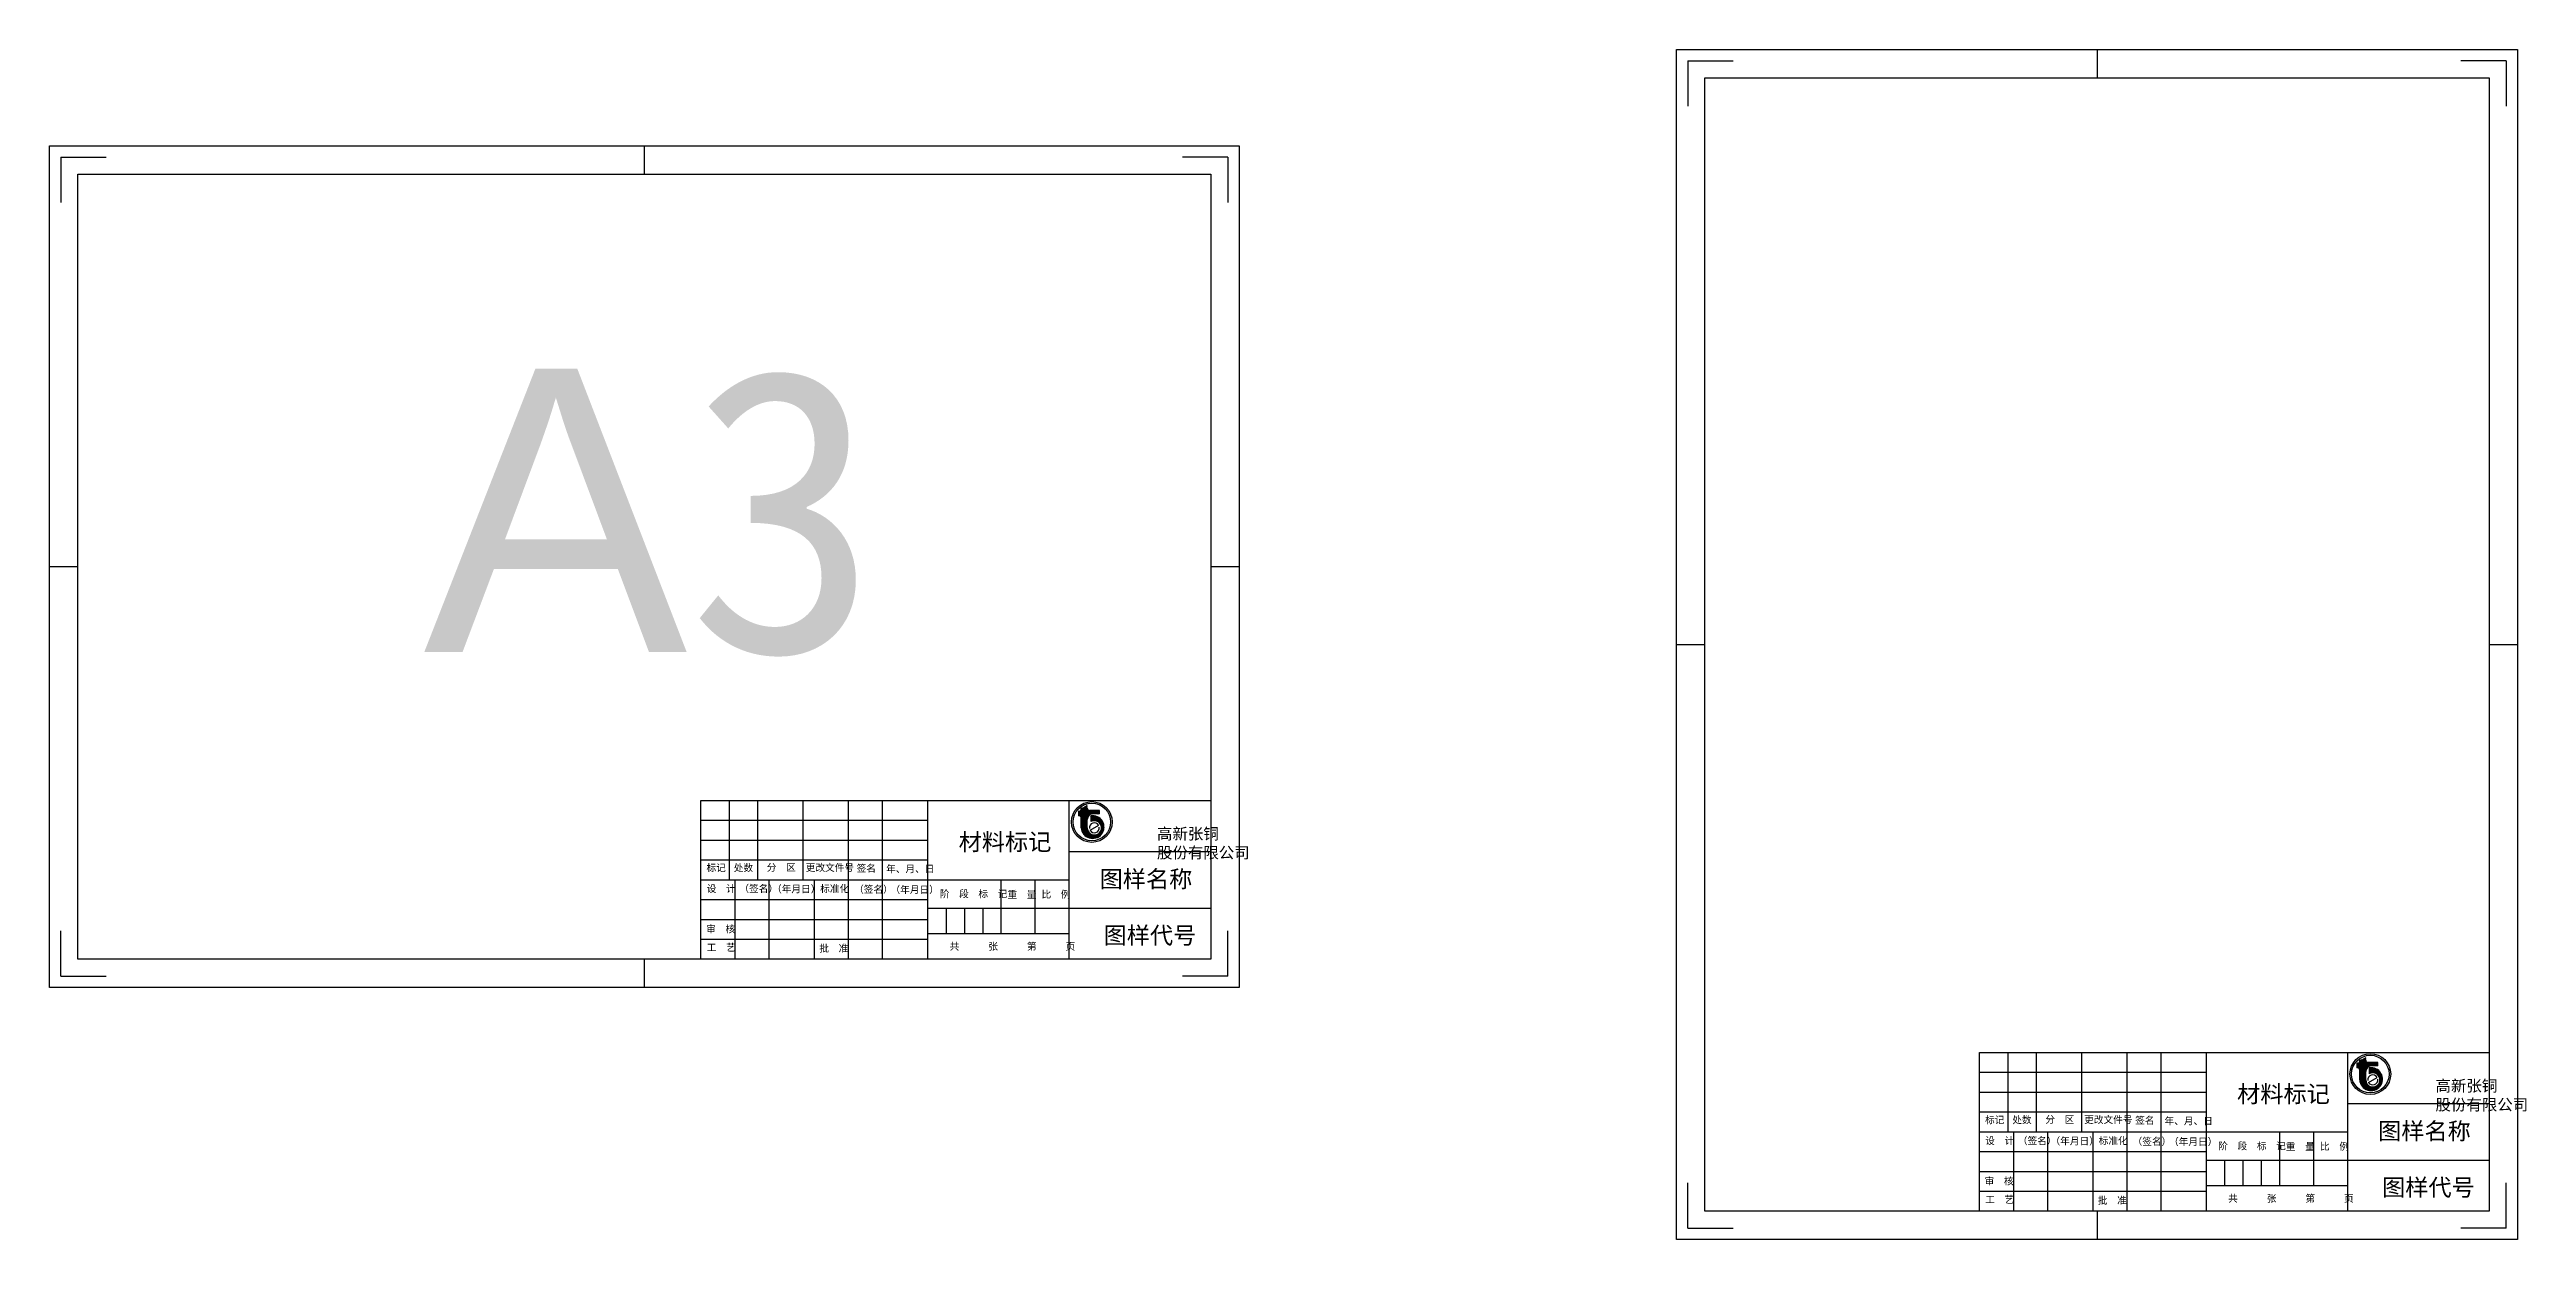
# Model space of a CAD drawing. Header units: metres. Extents: x 4510 to 5390, y 1657 to 2744.
# Drawn here: x 4510 to 5385, y 2324 to 2744 of the extents above; entities that cross this region are included whole.
import ezdxf

# ---------------------------------------------------------------- set-up
doc = ezdxf.new("R2010")
doc.units = ezdxf.units.M
for name, color, linetype in [('总内框线', 7, 'Continuous'), ('总外框线', 7, 'Continuous'), ('标注层', 3, 'Continuous'), ('虚线层', 4, 'Continuous')]:
    doc.layers.add(name, color=color, linetype=linetype)

msp = doc.modelspace()

# ---------------------------------------------------------------- hatches: boundary and pattern name
at = {"layer": '虚线层'}
h = msp.add_hatch(dxfattribs=at)
h.set_pattern_fill('SOLID')
h.paths.add_polyline_path([(4873.65, 2473.28), (4873.85, 2473.28), (4873.98, 2473.27), (4874.1, 2473.24), (4874.22, 2473.19), (4874.32, 2473.13), (4874.42, 2473.05), (4874.5, 2472.95), (4874.57, 2472.84), (4874.62, 2472.73), (4874.65, 2472.6), (4874.66, 2472.48), (4874.66, 2469.04), (4874.75, 2468.41), (4874.94, 2467.79), (4875.23, 2467.22), (4875.61, 2466.69), (4876.07, 2466.24), (4876.59, 2465.86), (4877.17, 2465.57), (4877.78, 2465.38), (4878.42, 2465.29), (4879.07, 2465.3), (4879.7, 2465.42), (4880.31, 2465.63), (4880.88, 2465.94), (4881.39, 2466.33), (4881.83, 2466.81), (4882.18, 2467.34), (4882.45, 2467.93), (4882.63, 2468.55), (4882.7, 2469.19), (4882.66, 2469.83), (4882.53, 2470.46), (4882.3, 2471.06), (4881.97, 2471.62), (4881.56, 2472.12), (4881.07, 2472.54), (4880.53, 2472.88), (4879.93, 2473.13), (4879.31, 2473.29), (4878.66, 2473.34), (4878.02, 2473.28), (4878.02, 2471.22), (4878.39, 2471.4), (4878.79, 2471.51), (4879.2, 2471.56), (4879.61, 2471.54), (4880.01, 2471.45), (4880.39, 2471.3), (4880.75, 2471.09), (4881.06, 2470.82), (4881.33, 2470.51), (4881.54, 2470.16), (4881.69, 2469.77), (4881.78, 2469.37), (4881.8, 2468.96), (4881.75, 2468.55), (4881.64, 2468.16), (4881.46, 2467.79), (4881.23, 2467.45), (4880.94, 2467.15), (4880.61, 2466.91), (4880.24, 2466.72), (4879.85, 2466.59), (4879.44, 2466.53), (4879.03, 2466.54), (4878.63, 2466.61), (4878.24, 2466.75), (4877.88, 2466.95), (4877.56, 2467.21), (4877.28, 2467.51), (4877.06, 2467.86), (4876.9, 2468.24), (4876.8, 2468.63), (4876.76, 2469.04), (4876.76, 2471.97), (4876.8, 2472.37), (4876.92, 2472.74), (4877.1, 2473.09), (4877.35, 2473.4), (4877.66, 2473.65), (4878.01, 2473.83), (4878.38, 2473.95), (4878.78, 2473.99), (4881.07, 2473.99), (4881.07, 2475.2), (4877.57, 2475.2), (4877.44, 2475.21), (4877.32, 2475.23), (4877.2, 2475.28), (4877.1, 2475.35), (4877, 2475.43), (4876.92, 2475.53), (4876.85, 2475.63), (4876.8, 2475.75), (4876.77, 2475.87), (4876.76, 2476), (4876.76, 2477.01), (4875.66, 2476.26), (4874.66, 2476), (4874.66, 2475.7), (4874.65, 2475.57), (4874.62, 2475.45), (4874.57, 2475.33), (4874.5, 2475.23), (4874.42, 2475.13), (4874.32, 2475.05), (4874.22, 2474.98), (4874.1, 2474.93), (4873.98, 2474.9), (4873.85, 2474.89), (4873.65, 2474.89)])
h = msp.add_hatch(dxfattribs=at)
h.set_pattern_fill('SOLID')
h.paths.add_polyline_path([(5325.02, 2384.31), (5325.23, 2384.31), (5325.35, 2384.3), (5325.47, 2384.27), (5325.59, 2384.22), (5325.7, 2384.15), (5325.79, 2384.07), (5325.88, 2383.97), (5325.94, 2383.87), (5325.99, 2383.75), (5326.02, 2383.63), (5326.03, 2383.5), (5326.03, 2380.07), (5326.12, 2379.43), (5326.32, 2378.81), (5326.61, 2378.24), (5326.99, 2377.72), (5327.44, 2377.26), (5327.97, 2376.89), (5328.54, 2376.6), (5329.16, 2376.41), (5329.8, 2376.31), (5330.44, 2376.33), (5331.08, 2376.44), (5331.68, 2376.65), (5332.25, 2376.96), (5332.76, 2377.36), (5333.2, 2377.83), (5333.56, 2378.36), (5333.83, 2378.95), (5334, 2379.57), (5334.07, 2380.21), (5334.04, 2380.85), (5333.91, 2381.49), (5333.67, 2382.09), (5333.35, 2382.64), (5332.93, 2383.14), (5332.45, 2383.56), (5331.9, 2383.91), (5331.31, 2384.16), (5330.68, 2384.31), (5330.04, 2384.36), (5329.4, 2384.31), (5329.4, 2382.25), (5329.77, 2382.42), (5330.16, 2382.53), (5330.57, 2382.58), (5330.98, 2382.56), (5331.39, 2382.47), (5331.77, 2382.32), (5332.12, 2382.11), (5332.43, 2381.85), (5332.7, 2381.53), (5332.91, 2381.18), (5333.06, 2380.8), (5333.15, 2380.39), (5333.17, 2379.98), (5333.12, 2379.58), (5333.01, 2379.18), (5332.83, 2378.81), (5332.6, 2378.47), (5332.31, 2378.17), (5331.98, 2377.93), (5331.62, 2377.74), (5331.23, 2377.62), (5330.82, 2377.56), (5330.41, 2377.56), (5330, 2377.64), (5329.62, 2377.77), (5329.26, 2377.97), (5328.94, 2378.23), (5328.66, 2378.53), (5328.44, 2378.88), (5328.27, 2379.26), (5328.17, 2379.66), (5328.14, 2380.07), (5328.14, 2383), (5328.18, 2383.39), (5328.29, 2383.77), (5328.48, 2384.12), (5328.73, 2384.42), (5329.03, 2384.67), (5329.38, 2384.86), (5329.76, 2384.97), (5330.15, 2385.01), (5332.44, 2385.01), (5332.44, 2386.22), (5328.94, 2386.22), (5328.82, 2386.23), (5328.7, 2386.26), (5328.58, 2386.31), (5328.47, 2386.37), (5328.37, 2386.45), (5328.29, 2386.55), (5328.23, 2386.66), (5328.18, 2386.77), (5328.15, 2386.9), (5328.14, 2387.02), (5328.14, 2388.03), (5327.03, 2387.29), (5326.03, 2387.02), (5326.03, 2386.72), (5326.02, 2386.59), (5325.99, 2386.47), (5325.94, 2386.36), (5325.88, 2386.25), (5325.79, 2386.15), (5325.7, 2386.07), (5325.59, 2386), (5325.47, 2385.96), (5325.35, 2385.93), (5325.23, 2385.92), (5325.02, 2385.92)])

# ---------------------------------------------------------------- linework, layer by layer
for p, q in [((4864.41, 2699.72), (4920.41, 2699.72)), ((4920.41, 2699.72), (4920.41, 2519.72)), ((4740.41, 2478.72), (4920.41, 2478.72)), ((4740.41, 2422.72), (4740.41, 2478.72)), ((4750.41, 2478.72), (4750.41, 2450.72)), ((4760.41, 2478.72), (4760.41, 2450.72)), ((4776.41, 2478.72), (4776.41, 2450.72)), ((4792.41, 2478.72), (4792.41, 2450.72)), ((4804.41, 2478.72), (4804.41, 2422.72)), ((4820.41, 2478.72), (4820.41, 2422.72)), ((4870.41, 2422.72), (4870.41, 2478.72)), ((4920.41, 2478.72), (4920.41, 2422.72)), ((4740.41, 2471.72), (4820.41, 2471.72)), ((4740.41, 2464.72), (4820.41, 2464.72)), ((4740.41, 2457.72), (4820.41, 2457.72)), ((4870.41, 2460.72), (4920.41, 2460.72)), ((4740.41, 2450.72), (4870.41, 2450.72)), ((4752.41, 2450.72), (4752.41, 2422.72)), ((4764.41, 2450.72), (4764.41, 2422.72)), ((4780.41, 2450.72), (4780.41, 2422.72)), ((4792.41, 2450.72), (4792.41, 2422.72)), ((4846.41, 2431.72), (4846.41, 2450.72)), ((4858.41, 2431.72), (4858.41, 2450.72)), ((4740.41, 2443.72), (4820.41, 2443.72)), ((4820.41, 2440.72), (4870.41, 2440.72)), ((4826.91, 2440.72), (4826.91, 2431.72)), ((4833.41, 2440.72), (4833.41, 2431.72)), ((4839.91, 2440.72), (4839.91, 2431.72)), ((4870.41, 2440.72), (4920.41, 2440.72)), ((4740.41, 2436.72), (4820.41, 2436.72)), ((4820.41, 2431.72), (4870.41, 2431.72)), ((4740.41, 2429.72), (4820.41, 2429.72)), ((4920.41, 2422.72), (4740.41, 2422.72)), ((5191.78, 2389.74), (5371.78, 2389.74)), ((5191.78, 2333.74), (5191.78, 2389.74)), ((5201.78, 2389.74), (5201.78, 2361.74)), ((5211.78, 2389.74), (5211.78, 2361.74)), ((5227.78, 2389.74), (5227.78, 2361.74)), ((5243.78, 2389.74), (5243.78, 2361.74)), ((5255.78, 2389.74), (5255.78, 2333.74)), ((5271.78, 2389.74), (5271.78, 2333.74)), ((5321.78, 2333.74), (5321.78, 2389.74)), ((5371.78, 2389.74), (5371.78, 2333.74)), ((5191.78, 2382.74), (5271.78, 2382.74)), ((5191.78, 2375.74), (5271.78, 2375.74)), ((5321.78, 2371.74), (5371.78, 2371.74)), ((5191.78, 2368.74), (5271.78, 2368.74)), ((5191.78, 2361.74), (5321.78, 2361.74)), ((5203.78, 2361.74), (5203.78, 2333.74)), ((5215.78, 2361.74), (5215.78, 2333.74)), ((5231.78, 2361.74), (5231.78, 2333.74)), ((5243.78, 2361.74), (5243.78, 2333.74)), ((5297.78, 2342.74), (5297.78, 2361.74)), ((5309.78, 2342.74), (5309.78, 2361.74)), ((5191.78, 2354.74), (5271.78, 2354.74)), ((5191.78, 2347.74), (5271.78, 2347.74)), ((5271.78, 2351.74), (5321.78, 2351.74)), ((5278.28, 2351.74), (5278.28, 2342.74)), ((5284.78, 2351.74), (5284.78, 2342.74)), ((5291.28, 2351.74), (5291.28, 2342.74)), ((5321.78, 2351.74), (5371.78, 2351.74)), ((5191.78, 2340.74), (5271.78, 2340.74)), ((5271.78, 2342.74), (5321.78, 2342.74)), ((5371.78, 2333.74), (5191.78, 2333.74))]:
    msp.add_line(p, q)
at = {"layer": '总内框线'}
for p, q in [((5088.78, 2739.74), (5104.78, 2739.74)), ((5088.78, 2739.74), (5088.78, 2723.74)), ((5233.28, 2743.74), (5233.28, 2733.74)), ((5377.78, 2739.74), (5361.78, 2739.74)), ((5377.78, 2739.74), (5377.78, 2723.74)), ((5094.78, 2733.74), (5371.78, 2733.74)), ((5094.78, 2333.74), (5094.78, 2733.74)), ((5371.78, 2733.74), (5371.78, 2333.74)), ((4514.41, 2705.72), (4514.41, 2689.72)), ((4514.41, 2705.72), (4530.41, 2705.72)), ((4720.41, 2699.72), (4720.41, 2709.72)), ((4926.41, 2705.72), (4910.41, 2705.72)), ((4926.41, 2705.72), (4926.41, 2689.72)), ((4520.41, 2422.72), (4520.41, 2699.72)), ((4520.41, 2699.72), (4920.41, 2699.72)), ((4920.41, 2699.72), (4920.41, 2422.72)), ((4510.41, 2561.22), (4520.41, 2561.22)), ((4920.41, 2561.22), (4930.41, 2561.22)), ((5084.78, 2533.74), (5094.78, 2533.74)), ((5371.78, 2533.74), (5381.78, 2533.74)), ((4514.41, 2416.72), (4514.41, 2432.72)), ((4926.41, 2416.72), (4926.41, 2432.72)), ((4920.41, 2422.72), (4520.41, 2422.72)), ((4720.41, 2412.72), (4720.41, 2422.72)), ((4514.41, 2416.72), (4530.41, 2416.72)), ((4926.41, 2416.72), (4910.41, 2416.72)), ((5088.78, 2327.74), (5088.78, 2343.74)), ((5377.78, 2327.74), (5377.78, 2343.74)), ((5088.78, 2327.74), (5104.78, 2327.74)), ((5371.78, 2333.74), (5094.78, 2333.74)), ((5233.28, 2333.74), (5233.28, 2323.74)), ((5377.78, 2327.74), (5361.78, 2327.74))]:
    msp.add_line(p, q, dxfattribs=at)
at = {"layer": '总外框线'}
for p, q in [((5084.78, 2743.74), (5381.78, 2743.74)), ((5084.78, 2323.74), (5084.78, 2743.74)), ((5381.78, 2743.74), (5381.78, 2323.74)), ((4510.41, 2412.72), (4510.41, 2709.72)), ((4510.41, 2709.72), (4930.41, 2709.72)), ((4930.41, 2709.72), (4930.41, 2412.72)), ((4930.41, 2412.72), (4510.41, 2412.72)), ((5381.78, 2323.74), (5084.78, 2323.74))]:
    msp.add_line(p, q, dxfattribs=at)
at = {"layer": '虚线层'}
for p, q in [((4873.65, 2474.89), (4873.65, 2473.28)), ((4873.85, 2474.89), (4873.65, 2474.89)), ((4874.66, 2475.7), (4874.66, 2476)), ((4881.07, 2475.2), (4877.57, 2475.2)), ((4881.07, 2473.99), (4881.07, 2475.2)), ((4873.85, 2473.28), (4873.65, 2473.28)), ((4874.66, 2469.04), (4874.66, 2472.48)), ((4876.76, 2469.04), (4876.76, 2471.97)), ((4877.76, 2468.16), (4880.81, 2469.92)), ((4878.02, 2473.28), (4878.02, 2471.22)), ((4881.07, 2473.99), (4878.78, 2473.99)), ((5325.02, 2385.92), (5325.02, 2384.31)), ((5325.23, 2385.92), (5325.02, 2385.92)), ((5325.23, 2384.31), (5325.02, 2384.31)), ((5326.03, 2386.72), (5326.03, 2387.02)), ((5326.03, 2380.07), (5326.03, 2383.5)), ((5328.14, 2385.74), (5328.14, 2386.74)), ((5328.14, 2380.07), (5328.14, 2383)), ((5332.44, 2386.22), (5328.94, 2386.22)), ((5329.13, 2379.19), (5332.18, 2380.95)), ((5329.4, 2384.31), (5329.4, 2382.25)), ((5332.44, 2385.01), (5330.15, 2385.01)), ((5332.44, 2385.01), (5332.44, 2386.22))]:
    msp.add_line(p, q, dxfattribs=at)
for centre, radius in [((4878.39, 2471.09), 7.2), ((4878.39, 2471.09), 6.64), ((5329.77, 2382.11), 7.2), ((5329.77, 2382.11), 6.64)]:
    msp.add_circle(centre, radius, dxfattribs=at)
for centre, radius, start, end in [((4873.85, 2475.7), 0.81, 270, 0), ((4877.57, 2476), 0.81, 180, 270), ((4873.85, 2472.48), 0.81, 0, 90), ((4878.67, 2469.31), 4.03, 183.78, 99.3), ((4879.28, 2469.04), 2.52, 180, 120), ((4878.78, 2471.97), 2.01, 90, 180), ((4879.28, 2469.04), 1.76, 30, 187.49), ((4879.28, 2469.04), 1.76, 210, 7.49), ((5325.23, 2386.72), 0.81, 270, 0), ((5325.23, 2383.5), 0.81, 0, 90), ((5330.05, 2380.33), 4.03, 183.78, 99.3), ((5328.94, 2387.02), 0.81, 180, 270), ((5330.15, 2383), 2.01, 90, 180), ((5330.66, 2380.07), 2.52, 180, 120), ((5330.66, 2380.07), 1.76, 30, 187.49), ((5330.66, 2380.07), 1.76, 210, 7.49)]:
    msp.add_arc(centre, radius, start, end, dxfattribs=at)

# ---------------------------------------------------------------- texts
at = {"attachment_point": 1}
for s, insert, char_height in [('{\\fSimSun|b0|i0|c134|p2;材料标记}', (4831.37, 2467.08), 6), ('{\\fSimSun|b0|i0|c134|p2;标记}', (4742.36, 2456.16), 2.5), ('{\\fSimSun|b0|i0|c134|p2;设\u3000计}', (4742.42, 2448.82), 2.5), ('{\\fSimSun|b0|i0|c134|p2;处数}', (4751.98, 2456.17), 2.5), ('{\\fSimSun|b0|i0|c134|p2;（签名）}', (4753.96, 2448.82), 2.5), ('{\\fSimSun|b0|i0|c134|p2;分\u3000区}', (4763.64, 2456.3), 2.5), ('{\\fSimSun|b0|i0|c134|p2;\u3000（年月日）}', (4762.09, 2448.7), 2.5), ('{\\fSimSun|b0|i0|c134|p2;更改文件号}', (4777.38, 2456.24), 2.5), ('{\\fSimSun|b0|i0|c134|p2;标准化}', (4782.49, 2448.8), 2.5), ('{\\fSimSun|b0|i0|c134|p2;签名}', (4795.36, 2455.98), 2.5), ('{\\fSimSun|b0|i0|c134|p2;（签名）}', (4794.46, 2448.55), 2.5), ('{\\fSimSun|b0|i0|c134|p2;年、月、日}', (4805.76, 2455.79), 2.5), ('{\\fSimSun|b0|i0|c134|p2;（年月日）}', (4807.33, 2448.46), 2.5), ('{\\fSimSun|b0|i0|c134|p2;图样名称}', (4881.14, 2453.95), 6), ('{\\fSimSun|b0|i0|c134|p2;阶\u3000段\u3000标\u3000记}', (4824.71, 2446.97), 2.5), ('{\\fSimSun|b0|i0|c134|p2;重\u3000量}', (4848.59, 2446.74), 2.5), ('{\\fSimSun|b0|i0|c134|p2;比\u3000例}', (4860.64, 2446.81), 2.5), ('{\\fSimSun|b0|i0|c134|p2;审\u3000核}', (4742.22, 2434.55), 2.5), ('{\\fSimSun|b0|i0|c134|p2;图样代号}', (4882.54, 2434.08), 6), ('{\\fSimSun|b0|i0|c134|p2;工\u3000艺}', (4742.42, 2428.06), 2.5), ('{\\fSimSun|b0|i0|c134|p2;批\u3000准}', (4782.19, 2427.74), 2.5), ('{\\fSimSun|b0|i0|c134|p2;共\u3000\u3000\u3000张\u3000\u3000\u3000第\u3000\u3000\u3000页}', (4828.2, 2428.45), 2.5), ('{\\fSimSun|b0|i0|c134|p2;材料标记}', (5282.75, 2378.1), 6), ('{\\fSimSun|b0|i0|c134|p2;标记}', (5193.74, 2367.18), 2.5), ('{\\fSimSun|b0|i0|c134|p2;处数}', (5203.36, 2367.2), 2.5), ('{\\fSimSun|b0|i0|c134|p2;分\u3000区}', (5215.02, 2367.32), 2.5), ('{\\fSimSun|b0|i0|c134|p2;更改文件号}', (5228.75, 2367.27), 2.5), ('{\\fSimSun|b0|i0|c134|p2;签名}', (5246.74, 2367.01), 2.5), ('{\\fSimSun|b0|i0|c134|p2;年、月、日}', (5257.13, 2366.81), 2.5), ('{\\fSimSun|b0|i0|c134|p2;图样名称}', (5332.51, 2364.98), 6), ('{\\fSimSun|b0|i0|c134|p2;设\u3000计}', (5193.79, 2359.84), 2.5), ('{\\fSimSun|b0|i0|c134|p2;（签名）}', (5205.34, 2359.84), 2.5), ('{\\fSimSun|b0|i0|c134|p2;\u3000（年月日）}', (5213.46, 2359.73), 2.5), ('{\\fSimSun|b0|i0|c134|p2;标准化}', (5233.87, 2359.83), 2.5), ('{\\fSimSun|b0|i0|c134|p2;（签名）}', (5245.84, 2359.58), 2.5), ('{\\fSimSun|b0|i0|c134|p2;（年月日）}', (5258.7, 2359.48), 2.5), ('{\\fSimSun|b0|i0|c134|p2;阶\u3000段\u3000标\u3000记}', (5276.08, 2357.99), 2.5), ('{\\fSimSun|b0|i0|c134|p2;重\u3000量}', (5299.97, 2357.76), 2.5), ('{\\fSimSun|b0|i0|c134|p2;比\u3000例}', (5312.02, 2357.83), 2.5), ('{\\fSimSun|b0|i0|c134|p2;审\u3000核}', (5193.59, 2345.57), 2.5), ('{\\fSimSun|b0|i0|c134|p2;图样代号}', (5333.91, 2345.1), 6), ('{\\fSimSun|b0|i0|c134|p2;工\u3000艺}', (5193.79, 2339.09), 2.5), ('{\\fSimSun|b0|i0|c134|p2;批\u3000准}', (5233.56, 2338.77), 2.5), ('{\\fSimSun|b0|i0|c134|p2;共\u3000\u3000\u3000张\u3000\u3000\u3000第\u3000\u3000\u3000页}', (5279.58, 2339.47), 2.5)]:
    msp.add_mtext(s, dxfattribs=dict(at, insert=insert, char_height=char_height))
at = {"layer": '总内框线', "insert": (4642.45, 2631.09), "char_height": 100, "attachment_point": 1}
msp.add_mtext('{\\fArial|b0|i0|c0|p32;A}3', dxfattribs=at)
at = {"layer": '标注层', "char_height": 4, "attachment_point": 1}
for insert in [(4901.39, 2468.94), (5352.77, 2379.97)]:
    msp.add_mtext('{\\fKaiTi_GB2312|b0|i0|c134|p49;高新张铜\\P股份有限公司}', dxfattribs=dict(at, insert=insert))

doc.saveas('drawing.dxf')
